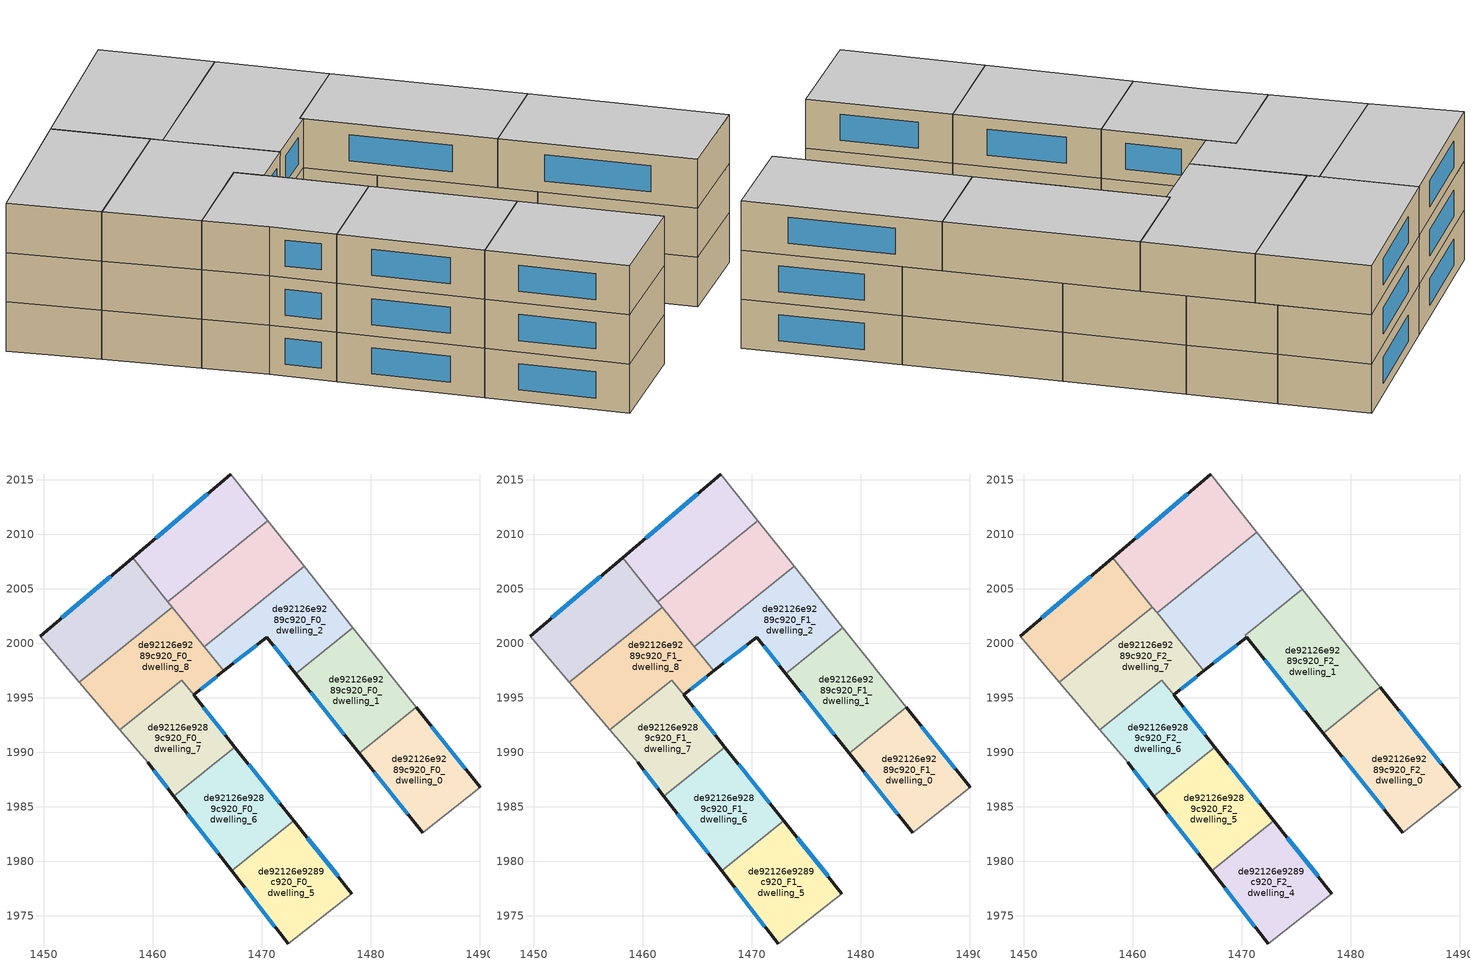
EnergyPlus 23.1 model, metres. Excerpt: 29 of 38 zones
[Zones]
de92126e9289c920_F0_dwelling_0
 floor ground (EU_floor_Construction): 1484.2,1994.13 1490.04,1986.78 1484.78,1982.62 1478.97,1989.91 z0
 wall outside (EU_wall_Construction): 1490.04,1986.78 1484.2,1994.13 / 1478.97,1989.91 1484.78,1982.62 z0:3
 wall adiabatic (EU_wall_Construction): 1484.78,1982.62 1490.04,1986.78 z0:3
 wall to de92126e9289c920_F0_dwelling_1 (EU_wall_Construction): 1484.2,1994.13 1478.97,1989.91 z0:3
 window (EU_Window_Construction): 1488.67,1988.51 1485.57,1992.41 / 1480.33,1988.2 1483.41,1984.33 z0.7:2.3
de92126e9289c920_F0_dwelling_1
 floor ground (EU_floor_Construction): 1478.38,2001.44 1484.2,1994.13 1478.97,1989.91 1473.14,1997.22 z0
 wall outside (EU_wall_Construction): 1473.14,1997.22 1478.97,1989.91 z0:3
 wall to de92126e9289c920_F0_dwelling_2 (EU_wall_Construction): 1478.38,2001.44 1473.14,1997.22 z0:3
 wall adiabatic (EU_wall_Construction): 1484.2,1994.13 1478.38,2001.44 z0:3
 window (EU_Window_Construction): 1474.51,1995.5 1477.6,1991.63 z0.7:2.3
de92126e9289c920_F0_dwelling_2
 floor ground (EU_floor_Construction): 1473.9,2007.08 1478.38,2001.44 1473.14,1997.22 1470.46,2000.58 1466.54,1997.48 1464.76,1999.69 z0
 wall outside (EU_wall_Construction): 1466.54,1997.48 1470.46,2000.58 1473.14,1997.22 z0:3
 wall to de92126e9289c920_F0_dwelling_3 (EU_wall_Construction): 1473.9,2007.08 1464.76,1999.69 z0:3
 wall adiabatic (EU_wall_Construction): 1478.38,2001.44 1473.9,2007.08 z0:3
 wall to de92126e9289c920_F0_dwelling_8 (EU_wall_Construction): 1464.76,1999.69 1466.54,1997.48 z0:3
 window (EU_Window_Construction): 1471.09,1999.79 1472.51,1998.01 / 1467.46,1998.21 1469.54,1999.85 z0.7:2.3
de92126e9289c920_F0_dwelling_3
 floor ground (EU_floor_Construction): 1470.58,2011.25 1473.9,2007.08 1464.76,1999.69 1461.4,2003.84 z0
 wall to de92126e9289c920_F0_dwelling_4 (EU_wall_Construction): 1470.58,2011.25 1461.4,2003.84 z0:3
 wall adiabatic (EU_wall_Construction): 1473.9,2007.08 1470.58,2011.25 z0:3
 wall to de92126e9289c920_F0_dwelling_9 (EU_wall_Construction): 1461.4,2003.84 1461.81,2003.34 z0:3
 wall to de92126e9289c920_F0_dwelling_8 (EU_wall_Construction): 1461.81,2003.34 1464.76,1999.69 z0:3
de92126e9289c920_F0_dwelling_4
 floor ground (EU_floor_Construction): 1467.17,2015.53 1470.58,2011.25 1461.4,2003.84 1458.16,2007.87 z0
 wall outside (EU_wall_Construction): 1467.17,2015.53 1458.16,2007.87 z0:3
 wall adiabatic (EU_wall_Construction): 1470.58,2011.25 1467.17,2015.53 z0:3
 wall to de92126e9289c920_F0_dwelling_9 (EU_wall_Construction): 1458.16,2007.87 1461.4,2003.84 z0:3
 window (EU_Window_Construction): 1465.05,2013.73 1460.27,2009.67 z0.7:2.3
de92126e9289c920_F0_dwelling_5
 floor ground (EU_floor_Construction): 1472.94,1983.73 1478.27,1977.05 1472.44,1972.43 1467.24,1979.13 z0
 wall outside (EU_wall_Construction): 1478.27,1977.05 1472.94,1983.73 / 1467.24,1979.13 1472.44,1972.43 z0:3
 wall to de92126e9289c920_F0_dwelling_6 (EU_wall_Construction): 1472.94,1983.73 1467.24,1979.13 z0:3
 wall adiabatic (EU_wall_Construction): 1472.44,1972.43 1478.27,1977.05 z0:3
 window (EU_Window_Construction): 1477.02,1978.62 1474.19,1982.16 / 1468.46,1977.56 1471.22,1974.01 z0.7:2.3
de92126e9289c920_F0_dwelling_6
 floor ground (EU_floor_Construction): 1467.55,1990.49 1472.94,1983.73 1467.24,1979.13 1461.95,1985.97 z0
 wall outside (EU_wall_Construction): 1472.94,1983.73 1467.55,1990.49 / 1461.95,1985.97 1467.24,1979.13 z0:3
 wall to de92126e9289c920_F0_dwelling_7 (EU_wall_Construction): 1467.55,1990.49 1461.95,1985.97 z0:3
 window (EU_Window_Construction): 1471.68,1985.32 1468.82,1988.91 / 1463.19,1984.36 1466,1980.74 z0.7:2.3
de92126e9289c920_F0_dwelling_7
 floor ground (EU_floor_Construction): 1462.66,1996.63 1467.55,1990.49 1461.95,1985.97 1459.54,1989.08 1456.99,1992.06 z0
 wall outside (EU_wall_Construction): 1459.54,1989.08 1461.95,1985.97 / 1467.55,1990.49 1463.75,1995.27 z0:3
 wall adiabatic (EU_wall_Construction): 1456.99,1992.06 1459.54,1989.08 z0:3
 wall to de92126e9289c920_F0_dwelling_8 (EU_wall_Construction): 1463.75,1995.27 1462.66,1996.63 1456.99,1992.06 z0:3
 window (EU_Window_Construction): 1460.1,1988.35 1461.38,1986.7 / 1466.66,1991.61 1464.64,1994.15 z0.7:2.3
de92126e9289c920_F0_dwelling_8
 floor ground (EU_floor_Construction): 1461.81,2003.34 1466.54,1997.48 1463.75,1995.27 1462.66,1996.63 1456.99,1992.06 1453.25,1996.43 z0
 wall outside (EU_wall_Construction): 1463.75,1995.27 1466.54,1997.48 z0:3
 wall adiabatic (EU_wall_Construction): 1453.25,1996.43 1456.99,1992.06 z0:3
 wall to de92126e9289c920_F0_dwelling_9 (EU_wall_Construction): 1461.81,2003.34 1453.25,1996.43 z0:3
 window (EU_Window_Construction): 1464.41,1995.79 1465.89,1996.96 z0.7:2.3
de92126e9289c920_F0_dwelling_9
 floor ground (EU_floor_Construction): 1458.16,2007.87 1461.81,2003.34 1453.25,1996.43 1449.66,2000.64 z0
 wall outside (EU_wall_Construction): 1458.16,2007.87 1449.66,2000.64 z0:3
 wall adiabatic (EU_wall_Construction): 1449.66,2000.64 1453.25,1996.43 z0:3
 window (EU_Window_Construction): 1456.16,2006.17 1451.65,2002.34 z0.7:2.3
de92126e9289c920_F1_dwelling_0
 floor to de92126e9289c920_F0_dwelling_0 (EU_floor_Construction): 1484.2,1994.13 1490.04,1986.78 1484.78,1982.62 1478.97,1989.91 z3
 wall outside (EU_wall_Construction): 1490.04,1986.78 1484.2,1994.13 / 1478.97,1989.91 1484.78,1982.62 z3:6
 wall adiabatic (EU_wall_Construction): 1484.78,1982.62 1490.04,1986.78 z3:6
 wall to de92126e9289c920_F1_dwelling_1 (EU_wall_Construction): 1484.2,1994.13 1478.97,1989.91 z3:6
 window (EU_Window_Construction): 1488.67,1988.51 1485.57,1992.41 / 1480.33,1988.2 1483.41,1984.33 z3.7:5.3
de92126e9289c920_F1_dwelling_1
 floor to de92126e9289c920_F0_dwelling_1 (EU_floor_Construction): 1478.38,2001.44 1484.2,1994.13 1478.97,1989.91 1473.14,1997.22 z3
 wall outside (EU_wall_Construction): 1473.14,1997.22 1478.97,1989.91 z3:6
 wall to de92126e9289c920_F1_dwelling_2 (EU_wall_Construction): 1478.38,2001.44 1473.14,1997.22 z3:6
 wall adiabatic (EU_wall_Construction): 1484.2,1994.13 1478.38,2001.44 z3:6
 window (EU_Window_Construction): 1474.51,1995.5 1477.6,1991.63 z3.7:5.3
 ceiling adiabatic (EU_roof_Construction): 1482.74,1995.96 1478.38,2001.44 1473.14,1997.22 1477.51,1991.74 z6
de92126e9289c920_F1_dwelling_2
 floor to de92126e9289c920_F0_dwelling_2 (EU_floor_Construction): 1473.9,2007.08 1478.38,2001.44 1473.14,1997.22 1470.46,2000.58 1466.54,1997.48 1464.76,1999.69 z3
 wall outside (EU_wall_Construction): 1466.54,1997.48 1470.46,2000.58 1473.14,1997.22 z3:6
 wall to de92126e9289c920_F1_dwelling_3 (EU_wall_Construction): 1473.9,2007.08 1464.76,1999.69 z3:6
 wall adiabatic (EU_wall_Construction): 1478.38,2001.44 1473.9,2007.08 z3:6
 wall to de92126e9289c920_F1_dwelling_8 (EU_wall_Construction): 1464.76,1999.69 1466.54,1997.48 z3:6
 window (EU_Window_Construction): 1471.09,1999.79 1472.51,1998.01 / 1467.46,1998.21 1469.54,1999.85 z3.7:5.3
 ceiling adiabatic (EU_roof_Construction): 1478.38,2001.44 1475.56,2004.98 1470.33,2000.75 1473.14,1997.22 z6
de92126e9289c920_F1_dwelling_3
 floor to de92126e9289c920_F0_dwelling_3 (EU_floor_Construction): 1470.58,2011.25 1473.9,2007.08 1464.76,1999.69 1461.4,2003.84 z3
 wall to de92126e9289c920_F1_dwelling_4 (EU_wall_Construction): 1470.58,2011.25 1461.4,2003.84 z3:6
 wall adiabatic (EU_wall_Construction): 1473.9,2007.08 1470.58,2011.25 z3:6
 wall to de92126e9289c920_F1_dwelling_9 (EU_wall_Construction): 1461.4,2003.84 1461.81,2003.34 z3:6
 wall to de92126e9289c920_F1_dwelling_8 (EU_wall_Construction): 1461.81,2003.34 1464.76,1999.69 z3:6
de92126e9289c920_F1_dwelling_4
 floor to de92126e9289c920_F0_dwelling_4 (EU_floor_Construction): 1467.17,2015.53 1470.58,2011.25 1461.4,2003.84 1458.16,2007.87 z3
 wall outside (EU_wall_Construction): 1467.17,2015.53 1458.16,2007.87 z3:6
 wall adiabatic (EU_wall_Construction): 1470.58,2011.25 1467.17,2015.53 z3:6
 wall to de92126e9289c920_F1_dwelling_9 (EU_wall_Construction): 1458.16,2007.87 1461.4,2003.84 z3:6
 window (EU_Window_Construction): 1465.05,2013.73 1460.27,2009.67 z3.7:5.3
de92126e9289c920_F1_dwelling_5
 floor to de92126e9289c920_F0_dwelling_5 (EU_floor_Construction): 1472.94,1983.73 1478.27,1977.05 1472.44,1972.43 1467.24,1979.13 z3
 wall outside (EU_wall_Construction): 1478.27,1977.05 1472.94,1983.73 / 1467.24,1979.13 1472.44,1972.43 z3:6
 wall to de92126e9289c920_F1_dwelling_6 (EU_wall_Construction): 1472.94,1983.73 1467.24,1979.13 z3:6
 wall adiabatic (EU_wall_Construction): 1472.44,1972.43 1478.27,1977.05 z3:6
 window (EU_Window_Construction): 1477.02,1978.62 1474.19,1982.16 / 1468.46,1977.56 1471.22,1974.01 z3.7:5.3
de92126e9289c920_F1_dwelling_6
 floor to de92126e9289c920_F0_dwelling_6 (EU_floor_Construction): 1467.55,1990.49 1472.94,1983.73 1467.24,1979.13 1461.95,1985.97 z3
 wall outside (EU_wall_Construction): 1472.94,1983.73 1467.55,1990.49 / 1461.95,1985.97 1467.24,1979.13 z3:6
 wall to de92126e9289c920_F1_dwelling_7 (EU_wall_Construction): 1467.55,1990.49 1461.95,1985.97 z3:6
 window (EU_Window_Construction): 1471.68,1985.32 1468.82,1988.91 / 1463.19,1984.36 1466,1980.74 z3.7:5.3
de92126e9289c920_F1_dwelling_7
 floor to de92126e9289c920_F0_dwelling_7 (EU_floor_Construction): 1462.66,1996.63 1467.55,1990.49 1461.95,1985.97 1459.54,1989.08 1456.99,1992.06 z3
 wall outside (EU_wall_Construction): 1459.54,1989.08 1461.95,1985.97 / 1467.55,1990.49 1463.75,1995.27 z3:6
 wall adiabatic (EU_wall_Construction): 1456.99,1992.06 1459.54,1989.08 z3:6
 wall to de92126e9289c920_F1_dwelling_8 (EU_wall_Construction): 1463.75,1995.27 1462.66,1996.63 1456.99,1992.06 z3:6
 window (EU_Window_Construction): 1460.1,1988.35 1461.38,1986.7 / 1466.66,1991.61 1464.64,1994.15 z3.7:5.3
de92126e9289c920_F1_dwelling_8
 floor to de92126e9289c920_F0_dwelling_8 (EU_floor_Construction): 1461.81,2003.34 1466.54,1997.48 1463.75,1995.27 1462.66,1996.63 1456.99,1992.06 1453.25,1996.43 z3
 wall outside (EU_wall_Construction): 1463.75,1995.27 1466.54,1997.48 z3:6
 wall adiabatic (EU_wall_Construction): 1453.25,1996.43 1456.99,1992.06 z3:6
 wall to de92126e9289c920_F1_dwelling_9 (EU_wall_Construction): 1461.81,2003.34 1453.25,1996.43 z3:6
 window (EU_Window_Construction): 1464.41,1995.79 1465.89,1996.96 z3.7:5.3
de92126e9289c920_F1_dwelling_9
 floor to de92126e9289c920_F0_dwelling_9 (EU_floor_Construction): 1458.16,2007.87 1461.81,2003.34 1453.25,1996.43 1449.66,2000.64 z3
 wall outside (EU_wall_Construction): 1458.16,2007.87 1449.66,2000.64 z3:6
 wall adiabatic (EU_wall_Construction): 1449.66,2000.64 1453.25,1996.43 z3:6
 window (EU_Window_Construction): 1456.16,2006.17 1451.65,2002.34 z3.7:5.3
de92126e9289c920_F2_dwelling_0
 floor to de92126e9289c920_F1_dwelling_0 (EU_floor_Construction): 1484.2,1994.13 1490.04,1986.78 1484.78,1982.62 1478.97,1989.91 z6
 floor to de92126e9289c920_F1_dwelling_1 (EU_floor_Construction): 1482.74,1995.96 1484.2,1994.13 1478.97,1989.91 1477.51,1991.74 z6
 wall outside (EU_wall_Construction): 1490.04,1986.78 1482.74,1995.96 / 1477.51,1991.74 1484.78,1982.62 z6:9
 wall adiabatic (EU_wall_Construction): 1484.78,1982.62 1490.04,1986.78 z6:9
 wall to de92126e9289c920_F2_dwelling_1 (EU_wall_Construction): 1482.74,1995.96 1477.51,1991.74 z6:9
 window (EU_Window_Construction): 1488.33,1988.94 1484.46,1993.81 / 1479.22,1989.6 1483.07,1984.76 z6.7:8.3
 ceiling to de92126e9289c920_F3_dwelling_0 (EU_floor_Construction): 1490.04,1986.78 1482.74,1995.96 1477.51,1991.74 1484.78,1982.62 z9
de92126e9289c920_F2_dwelling_1
 floor adiabatic (EU_floor_Construction): 1475.56,2004.98 1482.74,1995.96 1477.51,1991.74 1470.33,2000.75 z6
 wall outside (EU_wall_Construction): 1470.47,2000.58 1477.51,1991.74 z6:9
 wall to de92126e9289c920_F2_dwelling_2 (EU_wall_Construction): 1470.33,2000.75 1470.46,2000.58 / 1475.56,2004.98 1470.33,2000.76 z6:9
 wall adiabatic (EU_wall_Construction): 1482.74,1995.96 1475.56,2004.98 z6:9
 window (EU_Window_Construction): 1472.12,1998.5 1475.86,1993.81 z6.7:8.3
 ceiling to de92126e9289c920_F3_dwelling_1 (EU_floor_Construction): 1482.74,1995.96 1475.56,2004.98 1470.33,2000.76 1477.51,1991.74 z9
de92126e9289c920_F2_dwelling_2
 floor to de92126e9289c920_F1_dwelling_2 (EU_floor_Construction): 1473.9,2007.08 1475.56,2004.98 1470.33,2000.75 1470.46,2000.58 1466.54,1997.48 1464.76,1999.69 z6
 floor to de92126e9289c920_F1_dwelling_3 (EU_floor_Construction): 1471.41,2010.21 1473.9,2007.08 1464.76,1999.69 1462.24,2002.81 z6
 wall outside (EU_wall_Construction): 1466.54,1997.48 1470.46,2000.58 z6:9
 wall to de92126e9289c920_F2_dwelling_3 (EU_wall_Construction): 1471.41,2010.21 1462.24,2002.81 z6:9
 wall adiabatic (EU_wall_Construction): 1475.56,2004.98 1471.41,2010.21 z6:9
 wall to de92126e9289c920_F2_dwelling_7 (EU_wall_Construction): 1462.24,2002.81 1466.54,1997.48 z6:9
 window (EU_Window_Construction): 1467.46,1998.21 1469.54,1999.85 z6.7:8.3
 ceiling to de92126e9289c920_F3_dwelling_2 (EU_floor_Construction): 1470.46,2000.58 1470.33,2000.75 1475.56,2004.98 1471.41,2010.21 1462.24,2002.81 1466.54,1997.48 z9
de92126e9289c920_F2_dwelling_3
 floor to de92126e9289c920_F1_dwelling_3 (EU_floor_Construction): 1470.58,2011.25 1471.41,2010.21 1462.24,2002.81 1461.4,2003.84 z6
 floor to de92126e9289c920_F1_dwelling_4 (EU_floor_Construction): 1467.17,2015.53 1470.58,2011.25 1461.4,2003.84 1458.16,2007.87 z6
 wall outside (EU_wall_Construction): 1467.17,2015.53 1458.16,2007.87 z6:9
 wall adiabatic (EU_wall_Construction): 1471.41,2010.21 1467.17,2015.53 z6:9
 wall to de92126e9289c920_F2_dwelling_8 (EU_wall_Construction): 1458.16,2007.87 1461.81,2003.34 z6:9
 wall to de92126e9289c920_F2_dwelling_7 (EU_wall_Construction): 1461.81,2003.34 1462.24,2002.81 z6:9
 window (EU_Window_Construction): 1465.05,2013.73 1460.27,2009.67 z6.7:8.3
 ceiling to de92126e9289c920_F3_dwelling_3 (EU_floor_Construction): 1471.41,2010.21 1467.17,2015.53 1458.16,2007.87 1462.24,2002.81 z9
de92126e9289c920_F2_dwelling_4
 floor to de92126e9289c920_F1_dwelling_5 (EU_floor_Construction): 1472.94,1983.73 1478.27,1977.05 1472.44,1972.43 1467.24,1979.13 z6
 wall outside (EU_wall_Construction): 1478.27,1977.05 1472.94,1983.73 / 1467.24,1979.13 1472.44,1972.43 z6:9
 wall to de92126e9289c920_F2_dwelling_5 (EU_wall_Construction): 1472.94,1983.73 1467.24,1979.13 z6:9
 wall adiabatic (EU_wall_Construction): 1472.44,1972.43 1478.27,1977.05 z6:9
 window (EU_Window_Construction): 1477.02,1978.62 1474.19,1982.16 / 1468.46,1977.56 1471.22,1974.01 z6.7:8.3
 ceiling to de92126e9289c920_F3_dwelling_4 (EU_floor_Construction): 1478.27,1977.05 1472.94,1983.73 1467.24,1979.13 1472.44,1972.43 z9
de92126e9289c920_F2_dwelling_5
 floor to de92126e9289c920_F1_dwelling_6 (EU_floor_Construction): 1467.55,1990.49 1472.94,1983.73 1467.24,1979.13 1461.95,1985.97 z6
 wall outside (EU_wall_Construction): 1472.94,1983.73 1467.55,1990.49 / 1461.95,1985.97 1467.24,1979.13 z6:9
 wall to de92126e9289c920_F2_dwelling_6 (EU_wall_Construction): 1467.55,1990.49 1461.95,1985.97 z6:9
 window (EU_Window_Construction): 1471.68,1985.32 1468.82,1988.91 / 1463.19,1984.36 1466,1980.74 z6.7:8.3
 ceiling to de92126e9289c920_F3_dwelling_5 (EU_floor_Construction): 1472.94,1983.73 1467.55,1990.49 1461.95,1985.97 1467.24,1979.13 z9
de92126e9289c920_F2_dwelling_6
 floor to de92126e9289c920_F1_dwelling_7 (EU_floor_Construction): 1462.66,1996.63 1467.55,1990.49 1461.95,1985.97 1459.54,1989.08 1456.99,1992.06 z6
 wall outside (EU_wall_Construction): 1459.54,1989.08 1461.95,1985.97 / 1467.55,1990.49 1463.75,1995.27 z6:9
 wall adiabatic (EU_wall_Construction): 1456.99,1992.06 1459.54,1989.08 z6:9
 wall to de92126e9289c920_F2_dwelling_7 (EU_wall_Construction): 1463.75,1995.27 1462.66,1996.63 1456.99,1992.06 z6:9
 window (EU_Window_Construction): 1460.1,1988.35 1461.38,1986.7 / 1466.66,1991.61 1464.64,1994.15 z6.7:8.3
 ceiling to de92126e9289c920_F3_dwelling_6 (EU_floor_Construction): 1467.55,1990.49 1462.66,1996.63 1456.99,1992.06 1459.54,1989.08 1461.95,1985.97 z9
de92126e9289c920_F2_dwelling_7
 floor to de92126e9289c920_F1_dwelling_8 (EU_floor_Construction): 1461.81,2003.34 1466.54,1997.48 1463.75,1995.27 1462.66,1996.63 1456.99,1992.06 1453.25,1996.43 z6
 wall outside (EU_wall_Construction): 1463.75,1995.27 1466.54,1997.48 z6:9
 wall adiabatic (EU_wall_Construction): 1453.25,1996.43 1456.99,1992.06 z6:9
 wall to de92126e9289c920_F2_dwelling_8 (EU_wall_Construction): 1461.81,2003.34 1453.25,1996.43 z6:9
 window (EU_Window_Construction): 1464.41,1995.79 1465.89,1996.96 z6.7:8.3
 ceiling to de92126e9289c920_F3_dwelling_7 (EU_floor_Construction): 1463.75,1995.27 1466.54,1997.48 1461.81,2003.34 1453.25,1996.43 1456.99,1992.06 1462.66,1996.63 z9
de92126e9289c920_F2_dwelling_8
 floor to de92126e9289c920_F1_dwelling_9 (EU_floor_Construction): 1458.16,2007.87 1461.81,2003.34 1453.25,1996.43 1449.66,2000.64 z6
 wall outside (EU_wall_Construction): 1458.16,2007.87 1449.66,2000.64 z6:9
 wall adiabatic (EU_wall_Construction): 1449.66,2000.64 1453.25,1996.43 z6:9
 window (EU_Window_Construction): 1456.16,2006.17 1451.65,2002.34 z6.7:8.3
 ceiling to de92126e9289c920_F3_dwelling_8 (EU_floor_Construction): 1461.81,2003.34 1458.16,2007.87 1449.66,2000.64 1453.25,1996.43 z9
[Building]
EU S2 Campaign: North Axis=0; Terrain=City; Solar Distribution=FullExterior
[Site:Location]
Budapest.Ferenc.Liszt.Intl.AP: Latitude=47.437; Longitude=19.256; Time Zone=1; Elevation=185
[SizingPeriod:WeatherFileDays]
AnnualSizingPeriod: Begin Month=1; Begin Day of Month=1; End Month=12; End Day of Month=31; Day of Week for Start Day=Monday; Use Weather File Daylight Saving Period=No; Use Weather File Rain and Snow Indicators=No
[MATERIAL]
EU_InternalMass_Material: Roughness=MediumRough; Thickness=0.1; Conductivity=1; Density=1800; Specific Heat=900; Thermal Absorptance=0.9; Solar Absorptance=0.7; Visible Absorptance=0.7
[MATERIAL:NOMASS] Roughness=MediumRough; Thermal Absorptance=0.9; Solar Absorptance=0.7; Visible Absorptance=0.7
Name | Thermal Resistance
EU_wall_NoMass | 0.832559
EU_roof_NoMass | 1.39638
EU_floor_NoMass | 0.872794
[WINDOWMATERIAL:SIMPLEGLAZINGSYSTEM]
EU_Window_SimpleGlazing: UFactor=2.79869; Solar Heat Gain Coefficient=0.75; Visible Transmittance=0.75
[CONSTRUCTION]
EU_wall_Construction: EU_wall_NoMass
EU_roof_Construction: EU_roof_NoMass
EU_floor_Construction: EU_floor_NoMass
EU_Window_Construction: EU_Window_SimpleGlazing
EU_InternalMass_Construction: EU_InternalMass_Material
[ZONE] Type=1; Multiplier=1; Ceiling Height=autocalculate; Floor Area=autocalculate; Part of Total Floor Area=Yes
Name | Volume
de92126e9289c920_F0_dwelling_0; de92126e9289c920_F1_dwelling_0 | 188.455
de92126e9289c920_F2_dwelling_0 | 235.566
de92126e9289c920_F0_dwelling_1; de92126e9289c920_F1_dwelling_1; de92126e9289c920_F2_dwelling_5; de92126e9289c920_F0_dwelling_6; de92126e9289c920_F1_dwelling_6 | 188.457
de92126e9289c920_F2_dwelling_1 | 232.641
de92126e9289c920_F0_dwelling_2; de92126e9289c920_F1_dwelling_2 | 188.428
de92126e9289c920_F2_dwelling_2 | 238.488
de92126e9289c920_F0_dwelling_3; de92126e9289c920_F1_dwelling_3 | 188.446
de92126e9289c920_F2_dwelling_3 | 235.555
de92126e9289c920_F0_dwelling_4; de92126e9289c920_F1_dwelling_4 | 188.472
de92126e9289c920_F2_dwelling_4; de92126e9289c920_F0_dwelling_5; de92126e9289c920_F1_dwelling_5 | 188.442
de92126e9289c920_F2_dwelling_6; de92126e9289c920_F0_dwelling_7; de92126e9289c920_F1_dwelling_7 | 169.605
de92126e9289c920_F2_dwelling_7; de92126e9289c920_F0_dwelling_8; de92126e9289c920_F1_dwelling_8 | 207.292
de92126e9289c920_F2_dwelling_8; de92126e9289c920_F0_dwelling_9; de92126e9289c920_F1_dwelling_9 | 188.459
[INTERNALMASS] Construction=EU_InternalMass_Construction
Name | Zone or ZoneList | Surface Area
de92126e9289c920_F0_dwelling_0_EU_InternalMass | de92126e9289c920_F0_dwelling_0 | 62.8185
de92126e9289c920_F0_dwelling_1_EU_InternalMass | de92126e9289c920_F0_dwelling_1 | 62.8188
de92126e9289c920_F0_dwelling_2_EU_InternalMass | de92126e9289c920_F0_dwelling_2 | 62.8095
de92126e9289c920_F0_dwelling_3_EU_InternalMass | de92126e9289c920_F0_dwelling_3 | 62.8152
de92126e9289c920_F0_dwelling_4_EU_InternalMass | de92126e9289c920_F0_dwelling_4 | 62.8239
de92126e9289c920_F0_dwelling_5_EU_InternalMass | de92126e9289c920_F0_dwelling_5 | 62.814
de92126e9289c920_F0_dwelling_6_EU_InternalMass | de92126e9289c920_F0_dwelling_6 | 62.8191
de92126e9289c920_F0_dwelling_7_EU_InternalMass | de92126e9289c920_F0_dwelling_7 | 56.5353
de92126e9289c920_F0_dwelling_8_EU_InternalMass | de92126e9289c920_F0_dwelling_8 | 69.0968
de92126e9289c920_F0_dwelling_9_EU_InternalMass | de92126e9289c920_F0_dwelling_9 | 62.8199
de92126e9289c920_F1_dwelling_0_EU_InternalMass | de92126e9289c920_F1_dwelling_0 | 62.8185
de92126e9289c920_F1_dwelling_1_EU_InternalMass | de92126e9289c920_F1_dwelling_1 | 62.8188
de92126e9289c920_F1_dwelling_2_EU_InternalMass | de92126e9289c920_F1_dwelling_2 | 62.8095
de92126e9289c920_F1_dwelling_3_EU_InternalMass | de92126e9289c920_F1_dwelling_3 | 62.8152
de92126e9289c920_F1_dwelling_4_EU_InternalMass | de92126e9289c920_F1_dwelling_4 | 62.8239
de92126e9289c920_F1_dwelling_5_EU_InternalMass | de92126e9289c920_F1_dwelling_5 | 62.814
de92126e9289c920_F1_dwelling_6_EU_InternalMass | de92126e9289c920_F1_dwelling_6 | 62.8191
de92126e9289c920_F1_dwelling_7_EU_InternalMass | de92126e9289c920_F1_dwelling_7 | 56.5353
de92126e9289c920_F1_dwelling_8_EU_InternalMass | de92126e9289c920_F1_dwelling_8 | 69.0968
de92126e9289c920_F1_dwelling_9_EU_InternalMass | de92126e9289c920_F1_dwelling_9 | 62.8199
de92126e9289c920_F2_dwelling_0_EU_InternalMass | de92126e9289c920_F2_dwelling_0 | 78.5219
de92126e9289c920_F2_dwelling_1_EU_InternalMass | de92126e9289c920_F2_dwelling_1 | 77.5486
de92126e9289c920_F2_dwelling_2_EU_InternalMass | de92126e9289c920_F2_dwelling_2 | 79.4954
de92126e9289c920_F2_dwelling_3_EU_InternalMass | de92126e9289c920_F2_dwelling_3 | 78.5184
de92126e9289c920_F2_dwelling_4_EU_InternalMass | de92126e9289c920_F2_dwelling_4 | 62.814
de92126e9289c920_F2_dwelling_5_EU_InternalMass | de92126e9289c920_F2_dwelling_5 | 62.8191
de92126e9289c920_F2_dwelling_6_EU_InternalMass | de92126e9289c920_F2_dwelling_6 | 56.5353
de92126e9289c920_F2_dwelling_7_EU_InternalMass | de92126e9289c920_F2_dwelling_7 | 69.0968
de92126e9289c920_F2_dwelling_8_EU_InternalMass | de92126e9289c920_F2_dwelling_8 | 62.8199
[OTHEREQUIPMENT] Fuel Type=Electricity; Design Level Calculation Method=Watts/Area; Power per Zone Floor Area=1; Fraction Latent=0; Fraction Radiant=0; Fraction Lost=0; Carbon Dioxide Generation Rate=0; EndUse Subcategory=EU_Step8_InternalGains
Name | Zone or ZoneList or Space or SpaceList | Schedule
EU_Step8_InternalGain_de92126e9289c920_F0_dwelling_0_f000 | de92126e9289c920_F0_dwelling_0 | EU_Step8_GainSchedule_de92126e9289c920_F0_dwelling_0_f000
EU_Step8_InternalGain_de92126e9289c920_F0_dwelling_1_f000 | de92126e9289c920_F0_dwelling_1 | EU_Step8_GainSchedule_de92126e9289c920_F0_dwelling_1_f000
EU_Step8_InternalGain_de92126e9289c920_F0_dwelling_2_f000 | de92126e9289c920_F0_dwelling_2 | EU_Step8_GainSchedule_de92126e9289c920_F0_dwelling_2_f000
EU_Step8_InternalGain_de92126e9289c920_F0_dwelling_3_f000 | de92126e9289c920_F0_dwelling_3 | EU_Step8_GainSchedule_de92126e9289c920_F0_dwelling_3_f000
EU_Step8_InternalGain_de92126e9289c920_F0_dwelling_4_f000 | de92126e9289c920_F0_dwelling_4 | EU_Step8_GainSchedule_de92126e9289c920_F0_dwelling_4_f000
EU_Step8_InternalGain_de92126e9289c920_F0_dwelling_5_f000 | de92126e9289c920_F0_dwelling_5 | EU_Step8_GainSchedule_de92126e9289c920_F0_dwelling_5_f000
EU_Step8_InternalGain_de92126e9289c920_F0_dwelling_6_f000 | de92126e9289c920_F0_dwelling_6 | EU_Step8_GainSchedule_de92126e9289c920_F0_dwelling_6_f000
EU_Step8_InternalGain_de92126e9289c920_F0_dwelling_7_f000 | de92126e9289c920_F0_dwelling_7 | EU_Step8_GainSchedule_de92126e9289c920_F0_dwelling_7_f000
EU_Step8_InternalGain_de92126e9289c920_F0_dwelling_8_f000 | de92126e9289c920_F0_dwelling_8 | EU_Step8_GainSchedule_de92126e9289c920_F0_dwelling_8_f000
EU_Step8_InternalGain_de92126e9289c920_F0_dwelling_9_f000 | de92126e9289c920_F0_dwelling_9 | EU_Step8_GainSchedule_de92126e9289c920_F0_dwelling_9_f000
EU_Step8_InternalGain_de92126e9289c920_F1_dwelling_0_f000 | de92126e9289c920_F1_dwelling_0 | EU_Step8_GainSchedule_de92126e9289c920_F1_dwelling_0_f000
EU_Step8_InternalGain_de92126e9289c920_F1_dwelling_1_f000 | de92126e9289c920_F1_dwelling_1 | EU_Step8_GainSchedule_de92126e9289c920_F1_dwelling_1_f000
EU_Step8_InternalGain_de92126e9289c920_F1_dwelling_2_f000 | de92126e9289c920_F1_dwelling_2 | EU_Step8_GainSchedule_de92126e9289c920_F1_dwelling_2_f000
EU_Step8_InternalGain_de92126e9289c920_F1_dwelling_3_f000 | de92126e9289c920_F1_dwelling_3 | EU_Step8_GainSchedule_de92126e9289c920_F1_dwelling_3_f000
EU_Step8_InternalGain_de92126e9289c920_F1_dwelling_4_f000 | de92126e9289c920_F1_dwelling_4 | EU_Step8_GainSchedule_de92126e9289c920_F1_dwelling_4_f000
EU_Step8_InternalGain_de92126e9289c920_F1_dwelling_5_f000 | de92126e9289c920_F1_dwelling_5 | EU_Step8_GainSchedule_de92126e9289c920_F1_dwelling_5_f000
EU_Step8_InternalGain_de92126e9289c920_F1_dwelling_6_f000 | de92126e9289c920_F1_dwelling_6 | EU_Step8_GainSchedule_de92126e9289c920_F1_dwelling_6_f000
EU_Step8_InternalGain_de92126e9289c920_F1_dwelling_7_f000 | de92126e9289c920_F1_dwelling_7 | EU_Step8_GainSchedule_de92126e9289c920_F1_dwelling_7_f000
EU_Step8_InternalGain_de92126e9289c920_F1_dwelling_8_f000 | de92126e9289c920_F1_dwelling_8 | EU_Step8_GainSchedule_de92126e9289c920_F1_dwelling_8_f000
EU_Step8_InternalGain_de92126e9289c920_F1_dwelling_9_f000 | de92126e9289c920_F1_dwelling_9 | EU_Step8_GainSchedule_de92126e9289c920_F1_dwelling_9_f000
EU_Step8_InternalGain_de92126e9289c920_F2_dwelling_0_f000 | de92126e9289c920_F2_dwelling_0 | EU_Step8_GainSchedule_de92126e9289c920_F2_dwelling_0_f000
EU_Step8_InternalGain_de92126e9289c920_F2_dwelling_1_f000 | de92126e9289c920_F2_dwelling_1 | EU_Step8_GainSchedule_de92126e9289c920_F2_dwelling_1_f000
EU_Step8_InternalGain_de92126e9289c920_F2_dwelling_2_f000 | de92126e9289c920_F2_dwelling_2 | EU_Step8_GainSchedule_de92126e9289c920_F2_dwelling_2_f000
EU_Step8_InternalGain_de92126e9289c920_F2_dwelling_3_f000 | de92126e9289c920_F2_dwelling_3 | EU_Step8_GainSchedule_de92126e9289c920_F2_dwelling_3_f000
EU_Step8_InternalGain_de92126e9289c920_F2_dwelling_4_f000 | de92126e9289c920_F2_dwelling_4 | EU_Step8_GainSchedule_de92126e9289c920_F2_dwelling_4_f000
EU_Step8_InternalGain_de92126e9289c920_F2_dwelling_5_f000 | de92126e9289c920_F2_dwelling_5 | EU_Step8_GainSchedule_de92126e9289c920_F2_dwelling_5_f000
EU_Step8_InternalGain_de92126e9289c920_F2_dwelling_6_f000 | de92126e9289c920_F2_dwelling_6 | EU_Step8_GainSchedule_de92126e9289c920_F2_dwelling_6_f000
EU_Step8_InternalGain_de92126e9289c920_F2_dwelling_7_f000 | de92126e9289c920_F2_dwelling_7 | EU_Step8_GainSchedule_de92126e9289c920_F2_dwelling_7_f000
EU_Step8_InternalGain_de92126e9289c920_F2_dwelling_8_f000 | de92126e9289c920_F2_dwelling_8 | EU_Step8_GainSchedule_de92126e9289c920_F2_dwelling_8_f000
[ZONEVENTILATION:DESIGNFLOWRATE] Schedule=EU_AlwaysOn; Design Flow Rate Calculation Method=AirChanges/Hour; Air Changes per Hour=0.475469; Ventilation Type=Natural; Fan Pressure Rise=0; Fan Total Efficiency=1; Constant Term Coefficient=1; Temperature Term Coefficient=0; Velocity Term Coefficient=0; Velocity Squared Term Coefficient=0; Minimum Indoor Temperature=-100; Maximum Indoor Temperature=100; Delta Temperature=-100; Minimum Outdoor Temperature=-100; Maximum Outdoor Temperature=100; Maximum Wind Speed=40
Name | Zone or ZoneList or Space or SpaceList
EU_ConstantAir_de92126e9289c920_F0_dwelling_0 | de92126e9289c920_F0_dwelling_0
EU_ConstantAir_de92126e9289c920_F0_dwelling_1 | de92126e9289c920_F0_dwelling_1
EU_ConstantAir_de92126e9289c920_F0_dwelling_2 | de92126e9289c920_F0_dwelling_2
EU_ConstantAir_de92126e9289c920_F0_dwelling_3 | de92126e9289c920_F0_dwelling_3
EU_ConstantAir_de92126e9289c920_F0_dwelling_4 | de92126e9289c920_F0_dwelling_4
EU_ConstantAir_de92126e9289c920_F0_dwelling_5 | de92126e9289c920_F0_dwelling_5
EU_ConstantAir_de92126e9289c920_F0_dwelling_6 | de92126e9289c920_F0_dwelling_6
EU_ConstantAir_de92126e9289c920_F0_dwelling_7 | de92126e9289c920_F0_dwelling_7
EU_ConstantAir_de92126e9289c920_F0_dwelling_8 | de92126e9289c920_F0_dwelling_8
EU_ConstantAir_de92126e9289c920_F0_dwelling_9 | de92126e9289c920_F0_dwelling_9
EU_ConstantAir_de92126e9289c920_F1_dwelling_0 | de92126e9289c920_F1_dwelling_0
EU_ConstantAir_de92126e9289c920_F1_dwelling_1 | de92126e9289c920_F1_dwelling_1
EU_ConstantAir_de92126e9289c920_F1_dwelling_2 | de92126e9289c920_F1_dwelling_2
EU_ConstantAir_de92126e9289c920_F1_dwelling_3 | de92126e9289c920_F1_dwelling_3
EU_ConstantAir_de92126e9289c920_F1_dwelling_4 | de92126e9289c920_F1_dwelling_4
EU_ConstantAir_de92126e9289c920_F1_dwelling_5 | de92126e9289c920_F1_dwelling_5
EU_ConstantAir_de92126e9289c920_F1_dwelling_6 | de92126e9289c920_F1_dwelling_6
EU_ConstantAir_de92126e9289c920_F1_dwelling_7 | de92126e9289c920_F1_dwelling_7
EU_ConstantAir_de92126e9289c920_F1_dwelling_8 | de92126e9289c920_F1_dwelling_8
EU_ConstantAir_de92126e9289c920_F1_dwelling_9 | de92126e9289c920_F1_dwelling_9
EU_ConstantAir_de92126e9289c920_F2_dwelling_0 | de92126e9289c920_F2_dwelling_0
EU_ConstantAir_de92126e9289c920_F2_dwelling_1 | de92126e9289c920_F2_dwelling_1
EU_ConstantAir_de92126e9289c920_F2_dwelling_2 | de92126e9289c920_F2_dwelling_2
EU_ConstantAir_de92126e9289c920_F2_dwelling_3 | de92126e9289c920_F2_dwelling_3
EU_ConstantAir_de92126e9289c920_F2_dwelling_4 | de92126e9289c920_F2_dwelling_4
EU_ConstantAir_de92126e9289c920_F2_dwelling_5 | de92126e9289c920_F2_dwelling_5
EU_ConstantAir_de92126e9289c920_F2_dwelling_6 | de92126e9289c920_F2_dwelling_6
EU_ConstantAir_de92126e9289c920_F2_dwelling_7 | de92126e9289c920_F2_dwelling_7
EU_ConstantAir_de92126e9289c920_F2_dwelling_8 | de92126e9289c920_F2_dwelling_8
[HVACTEMPLATE:THERMOSTAT] Constant Heating Setpoint=20; Constant Cooling Setpoint=50
EU_HeatOnly_de92126e9289c920_F0_dwelling_0; EU_HeatOnly_de92126e9289c920_F0_dwelling_1; EU_HeatOnly_de92126e9289c920_F0_dwelling_2; EU_HeatOnly_de92126e9289c920_F0_dwelling_3; EU_HeatOnly_de92126e9289c920_F0_dwelling_4; EU_HeatOnly_de92126e9289c920_F0_dwelling_5; EU_HeatOnly_de92126e9289c920_F0_dwelling_6; EU_HeatOnly_de92126e9289c920_F0_dwelling_7; EU_HeatOnly_de92126e9289c920_F0_dwelling_8; EU_HeatOnly_de92126e9289c920_F0_dwelling_9; EU_HeatOnly_de92126e9289c920_F1_dwelling_0; EU_HeatOnly_de92126e9289c920_F1_dwelling_1; EU_HeatOnly_de92126e9289c920_F1_dwelling_2; EU_HeatOnly_de92126e9289c920_F1_dwelling_3; EU_HeatOnly_de92126e9289c920_F1_dwelling_4; EU_HeatOnly_de92126e9289c920_F1_dwelling_5; EU_HeatOnly_de92126e9289c920_F1_dwelling_6; EU_HeatOnly_de92126e9289c920_F1_dwelling_7; EU_HeatOnly_de92126e9289c920_F1_dwelling_8; EU_HeatOnly_de92126e9289c920_F1_dwelling_9; EU_HeatOnly_de92126e9289c920_F2_dwelling_0; EU_HeatOnly_de92126e9289c920_F2_dwelling_1; EU_HeatOnly_de92126e9289c920_F2_dwelling_2; EU_HeatOnly_de92126e9289c920_F2_dwelling_3; EU_HeatOnly_de92126e9289c920_F2_dwelling_4; EU_HeatOnly_de92126e9289c920_F2_dwelling_5; EU_HeatOnly_de92126e9289c920_F2_dwelling_6; EU_HeatOnly_de92126e9289c920_F2_dwelling_7; EU_HeatOnly_de92126e9289c920_F2_dwelling_8; EU_HeatOnly_de92126e9289c920_F3_dwelling_0; EU_HeatOnly_de92126e9289c920_F3_dwelling_1; EU_HeatOnly_de92126e9289c920_F3_dwelling_2; EU_HeatOnly_de92126e9289c920_F3_dwelling_3; EU_HeatOnly_de92126e9289c920_F3_dwelling_4; EU_HeatOnly_de92126e9289c920_F3_dwelling_5; EU_HeatOnly_de92126e9289c920_F3_dwelling_6; EU_HeatOnly_de92126e9289c920_F3_dwelling_7; EU_HeatOnly_de92126e9289c920_F3_dwelling_8
[HVACTEMPLATE:ZONE:IDEALLOADSAIRSYSTEM] System Availability Schedule=EU_AlwaysOn; Maximum Heating Supply Air Temperature=50; Minimum Cooling Supply Air Temperature=13; Maximum Heating Supply Air Humidity Ratio=0.0156; Minimum Cooling Supply Air Humidity Ratio=0.0077; Heating Limit=NoLimit; Cooling Limit=NoLimit; Heating Availability Schedule=EU_AlwaysOn; Cooling Availability Schedule=EU_CoolingOff; Dehumidification Control Type=ConstantSensibleHeatRatio; Cooling Sensible Heat Ratio=0.7; Dehumidification Setpoint=60; Humidification Control Type=None; Humidification Setpoint=30; Outdoor Air Method=None; Outdoor Air Flow Rate per Person=0.00944; Outdoor Air Flow Rate per Zone Floor Area=0; Outdoor Air Flow Rate per Zone=0; Demand Controlled Ventilation Type=None; Outdoor Air Economizer Type=NoEconomizer; Heat Recovery Type=None; Sensible Heat Recovery Effectiveness=0.7; Latent Heat Recovery Effectiveness=0.65
Name | Template Thermostat
de92126e9289c920_F0_dwelling_0 | EU_HeatOnly_de92126e9289c920_F0_dwelling_0
de92126e9289c920_F0_dwelling_1 | EU_HeatOnly_de92126e9289c920_F0_dwelling_1
de92126e9289c920_F0_dwelling_2 | EU_HeatOnly_de92126e9289c920_F0_dwelling_2
de92126e9289c920_F0_dwelling_3 | EU_HeatOnly_de92126e9289c920_F0_dwelling_3
de92126e9289c920_F0_dwelling_4 | EU_HeatOnly_de92126e9289c920_F0_dwelling_4
de92126e9289c920_F0_dwelling_5 | EU_HeatOnly_de92126e9289c920_F0_dwelling_5
de92126e9289c920_F0_dwelling_6 | EU_HeatOnly_de92126e9289c920_F0_dwelling_6
de92126e9289c920_F0_dwelling_7 | EU_HeatOnly_de92126e9289c920_F0_dwelling_7
de92126e9289c920_F0_dwelling_8 | EU_HeatOnly_de92126e9289c920_F0_dwelling_8
de92126e9289c920_F0_dwelling_9 | EU_HeatOnly_de92126e9289c920_F0_dwelling_9
de92126e9289c920_F1_dwelling_0 | EU_HeatOnly_de92126e9289c920_F1_dwelling_0
de92126e9289c920_F1_dwelling_1 | EU_HeatOnly_de92126e9289c920_F1_dwelling_1
de92126e9289c920_F1_dwelling_2 | EU_HeatOnly_de92126e9289c920_F1_dwelling_2
de92126e9289c920_F1_dwelling_3 | EU_HeatOnly_de92126e9289c920_F1_dwelling_3
de92126e9289c920_F1_dwelling_4 | EU_HeatOnly_de92126e9289c920_F1_dwelling_4
de92126e9289c920_F1_dwelling_5 | EU_HeatOnly_de92126e9289c920_F1_dwelling_5
de92126e9289c920_F1_dwelling_6 | EU_HeatOnly_de92126e9289c920_F1_dwelling_6
de92126e9289c920_F1_dwelling_7 | EU_HeatOnly_de92126e9289c920_F1_dwelling_7
de92126e9289c920_F1_dwelling_8 | EU_HeatOnly_de92126e9289c920_F1_dwelling_8
de92126e9289c920_F1_dwelling_9 | EU_HeatOnly_de92126e9289c920_F1_dwelling_9
de92126e9289c920_F2_dwelling_0 | EU_HeatOnly_de92126e9289c920_F2_dwelling_0
de92126e9289c920_F2_dwelling_1 | EU_HeatOnly_de92126e9289c920_F2_dwelling_1
de92126e9289c920_F2_dwelling_2 | EU_HeatOnly_de92126e9289c920_F2_dwelling_2
de92126e9289c920_F2_dwelling_3 | EU_HeatOnly_de92126e9289c920_F2_dwelling_3
de92126e9289c920_F2_dwelling_4 | EU_HeatOnly_de92126e9289c920_F2_dwelling_4
de92126e9289c920_F2_dwelling_5 | EU_HeatOnly_de92126e9289c920_F2_dwelling_5
de92126e9289c920_F2_dwelling_6 | EU_HeatOnly_de92126e9289c920_F2_dwelling_6
de92126e9289c920_F2_dwelling_7 | EU_HeatOnly_de92126e9289c920_F2_dwelling_7
de92126e9289c920_F2_dwelling_8 | EU_HeatOnly_de92126e9289c920_F2_dwelling_8
[SIZING:ZONE] Zone Cooling Design Supply Air Temperature Input Method=SupplyAirTemperature; Zone Cooling Design Supply Air Temperature=13; Zone Heating Design Supply Air Temperature Input Method=SupplyAirTemperature; Zone Heating Design Supply Air Temperature=50; Zone Cooling Design Supply Air Humidity Ratio=0.008; Zone Heating Design Supply Air Humidity Ratio=0.008; Cooling Design Air Flow Method=DesignDay; Cooling Design Air Flow Rate=0; Cooling Minimum Air Flow per Zone Floor Area=0.000762; Cooling Minimum Air Flow=0; Cooling Minimum Air Flow Fraction=0.2; Heating Design Air Flow Method=DesignDay; Heating Design Air Flow Rate=0; Heating Maximum Air Flow per Zone Floor Area=0.002032; Heating Maximum Air Flow=0.141576; Heating Maximum Air Flow Fraction=0.3; Account for Dedicated Outdoor Air System=No; Dedicated Outdoor Air System Control Strategy=NeutralSupplyAir; Dedicated Outdoor Air Low Setpoint Temperature for Design=autosize; Dedicated Outdoor Air High Setpoint Temperature for Design=autosize; Zone Load Sizing Method=Sensible Load Only No Latent Load; Zone Latent Cooling Design Supply Air Humidity Ratio Input Method=HumidityRatioDifference; Zone Cooling Design Supply Air Humidity Ratio Difference=0.005; Zone Latent Heating Design Supply Air Humidity Ratio Input Method=HumidityRatioDifference; Zone Humidification Design Supply Air Humidity Ratio Difference=0.005
de92126e9289c920_F0_dwelling_0; de92126e9289c920_F0_dwelling_1; de92126e9289c920_F0_dwelling_2; de92126e9289c920_F0_dwelling_3; de92126e9289c920_F0_dwelling_4; de92126e9289c920_F0_dwelling_5; de92126e9289c920_F0_dwelling_6; de92126e9289c920_F0_dwelling_7; de92126e9289c920_F0_dwelling_8; de92126e9289c920_F0_dwelling_9; de92126e9289c920_F1_dwelling_0; de92126e9289c920_F1_dwelling_1; de92126e9289c920_F1_dwelling_2; de92126e9289c920_F1_dwelling_3; de92126e9289c920_F1_dwelling_4; de92126e9289c920_F1_dwelling_5; de92126e9289c920_F1_dwelling_6; de92126e9289c920_F1_dwelling_7; de92126e9289c920_F1_dwelling_8; de92126e9289c920_F1_dwelling_9; de92126e9289c920_F2_dwelling_0; de92126e9289c920_F2_dwelling_1; de92126e9289c920_F2_dwelling_2; de92126e9289c920_F2_dwelling_3; de92126e9289c920_F2_dwelling_4; de92126e9289c920_F2_dwelling_5; de92126e9289c920_F2_dwelling_6; de92126e9289c920_F2_dwelling_7; de92126e9289c920_F2_dwelling_8
[SCHEDULE:CONSTANT]
Name | Hourly Value
EU_AlwaysOn | 1
EU_CoolingOff | 0
[SCHEDULE:FILE] Column Number=1; Rows to Skip at Top=0; Number of Hours of Data=8760; Column Separator=Comma; Interpolate to Timestep=No; Minutes per Item=60; Adjust Schedule for Daylight Savings=Yes
Name | File
EU_Step8_GainSchedule_de92126e9289c920_F0_dwelling_0_f000 | ../../schedules/de92126e9289c920/de92126e9289c920_F0_dwelling_0_f000_gain.csv
EU_Step8_GainSchedule_de92126e9289c920_F0_dwelling_1_f000 | ../../schedules/de92126e9289c920/de92126e9289c920_F0_dwelling_1_f000_gain.csv
EU_Step8_GainSchedule_de92126e9289c920_F0_dwelling_2_f000 | ../../schedules/de92126e9289c920/de92126e9289c920_F0_dwelling_2_f000_gain.csv
EU_Step8_GainSchedule_de92126e9289c920_F0_dwelling_3_f000 | ../../schedules/de92126e9289c920/de92126e9289c920_F0_dwelling_3_f000_gain.csv
EU_Step8_GainSchedule_de92126e9289c920_F0_dwelling_4_f000 | ../../schedules/de92126e9289c920/de92126e9289c920_F0_dwelling_4_f000_gain.csv
EU_Step8_GainSchedule_de92126e9289c920_F0_dwelling_5_f000 | ../../schedules/de92126e9289c920/de92126e9289c920_F0_dwelling_5_f000_gain.csv
EU_Step8_GainSchedule_de92126e9289c920_F0_dwelling_6_f000 | ../../schedules/de92126e9289c920/de92126e9289c920_F0_dwelling_6_f000_gain.csv
EU_Step8_GainSchedule_de92126e9289c920_F0_dwelling_7_f000 | ../../schedules/de92126e9289c920/de92126e9289c920_F0_dwelling_7_f000_gain.csv
EU_Step8_GainSchedule_de92126e9289c920_F0_dwelling_8_f000 | ../../schedules/de92126e9289c920/de92126e9289c920_F0_dwelling_8_f000_gain.csv
EU_Step8_GainSchedule_de92126e9289c920_F0_dwelling_9_f000 | ../../schedules/de92126e9289c920/de92126e9289c920_F0_dwelling_9_f000_gain.csv
EU_Step8_GainSchedule_de92126e9289c920_F1_dwelling_0_f000 | ../../schedules/de92126e9289c920/de92126e9289c920_F1_dwelling_0_f000_gain.csv
EU_Step8_GainSchedule_de92126e9289c920_F1_dwelling_1_f000 | ../../schedules/de92126e9289c920/de92126e9289c920_F1_dwelling_1_f000_gain.csv
EU_Step8_GainSchedule_de92126e9289c920_F1_dwelling_2_f000 | ../../schedules/de92126e9289c920/de92126e9289c920_F1_dwelling_2_f000_gain.csv
EU_Step8_GainSchedule_de92126e9289c920_F1_dwelling_3_f000 | ../../schedules/de92126e9289c920/de92126e9289c920_F1_dwelling_3_f000_gain.csv
EU_Step8_GainSchedule_de92126e9289c920_F1_dwelling_4_f000 | ../../schedules/de92126e9289c920/de92126e9289c920_F1_dwelling_4_f000_gain.csv
EU_Step8_GainSchedule_de92126e9289c920_F1_dwelling_5_f000 | ../../schedules/de92126e9289c920/de92126e9289c920_F1_dwelling_5_f000_gain.csv
EU_Step8_GainSchedule_de92126e9289c920_F1_dwelling_6_f000 | ../../schedules/de92126e9289c920/de92126e9289c920_F1_dwelling_6_f000_gain.csv
EU_Step8_GainSchedule_de92126e9289c920_F1_dwelling_7_f000 | ../../schedules/de92126e9289c920/de92126e9289c920_F1_dwelling_7_f000_gain.csv
EU_Step8_GainSchedule_de92126e9289c920_F1_dwelling_8_f000 | ../../schedules/de92126e9289c920/de92126e9289c920_F1_dwelling_8_f000_gain.csv
EU_Step8_GainSchedule_de92126e9289c920_F1_dwelling_9_f000 | ../../schedules/de92126e9289c920/de92126e9289c920_F1_dwelling_9_f000_gain.csv
EU_Step8_GainSchedule_de92126e9289c920_F2_dwelling_0_f000 | ../../schedules/de92126e9289c920/de92126e9289c920_F2_dwelling_0_f000_gain.csv
EU_Step8_GainSchedule_de92126e9289c920_F2_dwelling_1_f000 | ../../schedules/de92126e9289c920/de92126e9289c920_F2_dwelling_1_f000_gain.csv
EU_Step8_GainSchedule_de92126e9289c920_F2_dwelling_2_f000 | ../../schedules/de92126e9289c920/de92126e9289c920_F2_dwelling_2_f000_gain.csv
EU_Step8_GainSchedule_de92126e9289c920_F2_dwelling_3_f000 | ../../schedules/de92126e9289c920/de92126e9289c920_F2_dwelling_3_f000_gain.csv
EU_Step8_GainSchedule_de92126e9289c920_F2_dwelling_4_f000 | ../../schedules/de92126e9289c920/de92126e9289c920_F2_dwelling_4_f000_gain.csv
EU_Step8_GainSchedule_de92126e9289c920_F2_dwelling_5_f000 | ../../schedules/de92126e9289c920/de92126e9289c920_F2_dwelling_5_f000_gain.csv
EU_Step8_GainSchedule_de92126e9289c920_F2_dwelling_6_f000 | ../../schedules/de92126e9289c920/de92126e9289c920_F2_dwelling_6_f000_gain.csv
EU_Step8_GainSchedule_de92126e9289c920_F2_dwelling_7_f000 | ../../schedules/de92126e9289c920/de92126e9289c920_F2_dwelling_7_f000_gain.csv
EU_Step8_GainSchedule_de92126e9289c920_F2_dwelling_8_f000 | ../../schedules/de92126e9289c920/de92126e9289c920_F2_dwelling_8_f000_gain.csv
